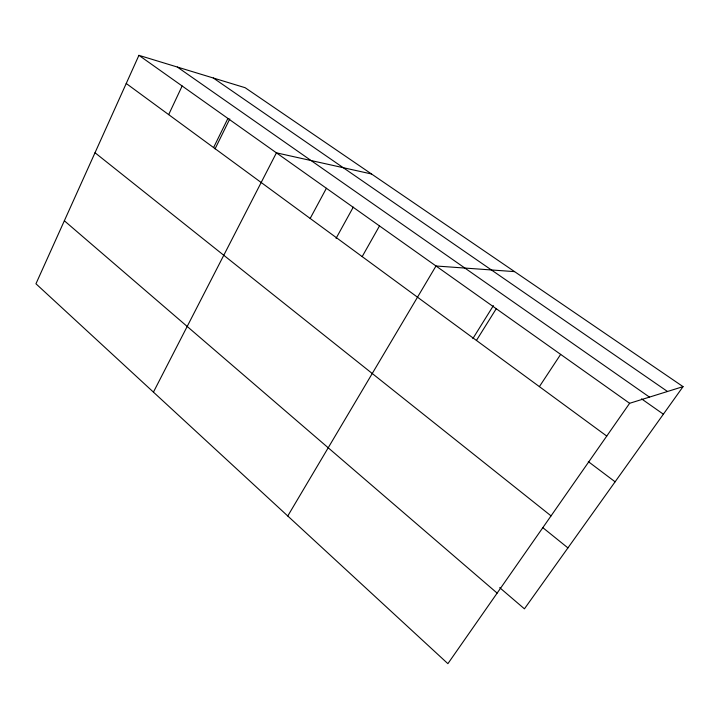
<?xml version="1.0" encoding="UTF-8"?>
<svg xmlns="http://www.w3.org/2000/svg" width="719" height="719" viewBox="0 0 719 719"><rect width="100%" height="100%" fill="white"/><g stroke="black" fill="none" stroke-linecap="round" stroke-linejoin="round"><path stroke-width="1.08" d="M138.92 55.336L35.95 283.78L447.892 663.664L629.628 403.296L683.05 386.633L245.143 87.709L138.92 55.336L629.628 403.296M168.677 114.627L182.141 85.992M213.588 147.575L227.905 118.437M215.062 148.86L229.792 118.923M153.435 392.125L276.42 152.841L371.543 173.989M310.168 218.45L326.399 188.279M336.061 238.357L353.272 207.126M362.178 256.611L379.497 225.928M287.762 515.99L436.002 265.994L514.57 271.62M472.859 338.595L493.405 305.602M476.436 340.447L496.254 308.721M539.385 386.633L560.649 354.386M683.05 386.633L524.43 608.831L499.696 587.657M213.3 78.003L667.493 391.487M177.341 67.047L649.464 397.104M641.537 398.856L663.376 414.198M126.238 83.485L606.755 436.065M588.295 461.598L615.113 481.811M95.016 152.743L551.042 515.874M542.863 527.692L567.929 547.896M64.35 220.769L497.135 593.112"/></g></svg>
